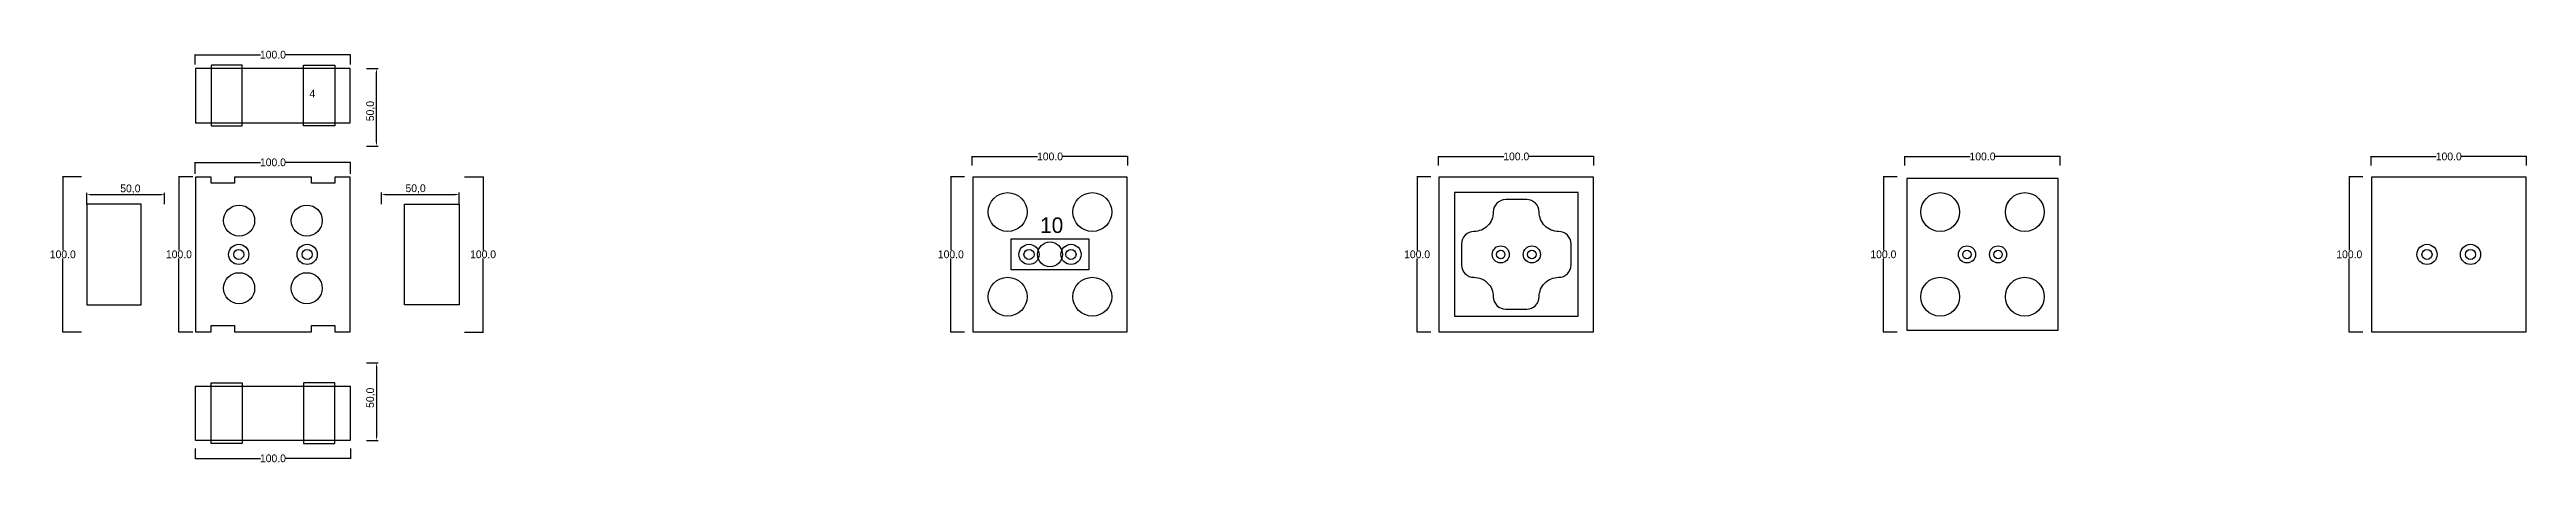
# Model space of a CAD drawing. Header units: millimetres. Extents: x 487 to 2081, y 246 to 512.
import ezdxf

# ---------------------------------------------------------------- set-up
doc = ezdxf.new("R2010")
doc.units = ezdxf.units.MM
for name, color, linetype in [('TEXT', 7, 'Continuous'), ('볼트 구멍', 7, 'Continuous'), ('치구', 7, 'Continuous'), ('치수', 7, 'Continuous')]:
    doc.layers.add(name, color=color, linetype=linetype)
doc.dimstyles.new('ISO-25', dxfattribs={"dimtxt": 2.5, "dimasz": 2.5, "dimexe": 1.25, "dimexo": 0.625, "dimtad": 1, "dimtxsty": 'Standard', "dimcen": 2.5, "dimadec": 0, "dimazin": 0, "dimtfac": 1, "dimtmove": 0, "dimatfit": 3, "dimfxl": 0, "dimarcsym": 0})
doc.dimstyles.get("Standard").update_dxf_attribs({"dimtxt": 7, "dimasz": 0.18, "dimexe": 0.18, "dimexo": 0.0625, "dimgap": 0.09, "dimtad": 0, "dimtih": 1, "dimtoh": 1, "dimdec": 1, "dimzin": 0, "dimdsep": 46, "dimtxsty": 'Standard', "dimcen": 0.09, "dimadec": 0, "dimazin": 0, "dimtfac": 1, "dimtdec": 1, "dimtofl": 0, "dimtmove": 0, "dimatfit": 3, "dimfxl": 0, "dimtolj": 1, "dimtzin": 0, "dimarcsym": 0})

# ---------------------------------------------------------------- blocks, each defined once
blk = doc.blocks.new('*D20')
at = {"layer": 'Defpoints', "color": 0}
for p in [(1380.8, 437.6), (1480.8, 443.5), (1480.8, 437.6)]:
    blk.add_point(p, dxfattribs=at)
at = {"layer": '치수', "color": 0, "lineweight": -2}
for p, q in [((1380.8, 437.6), (1380.8, 443.6)), ((1381, 443.5), (1422.8, 443.5)), ((1480.6, 443.5), (1438.8, 443.5)), ((1480.8, 437.6), (1480.8, 443.6))]:
    blk.add_line(p, q, dxfattribs=at)
at = {"layer": '치수', "color": 0}
for points in [[(1381, 443.5), (1381, 443.4), (1380.8, 443.5)], [(1480.6, 443.5), (1480.6, 443.4), (1480.8, 443.5)]]:
    blk.add_solid(points, dxfattribs=at)
at = {"layer": '치수', "color": 0, "insert": (1430.8, 443.5), "char_height": 5, "attachment_point": 5}
blk.add_mtext('\\A1;100.0', dxfattribs=at)
blk = doc.blocks.new('*D21')
at = {"layer": 'Defpoints', "color": 0}
for p in [(580.8, 255.6), (680.8, 255.6), (680.8, 249.2)]:
    blk.add_point(p, dxfattribs=at)
at = {"layer": '치수', "color": 0, "lineweight": -2}
for p, q in [((580.8, 255.5), (580.8, 249)), ((680.8, 255.5), (680.8, 249)), ((581, 249.2), (622.8, 249.2)), ((680.6, 249.2), (638.8, 249.2))]:
    blk.add_line(p, q, dxfattribs=at)
at = {"layer": '치수', "color": 0}
for points in [[(581, 249.2), (581, 249.2), (580.8, 249.2)], [(680.6, 249.2), (680.6, 249.2), (680.8, 249.2)]]:
    blk.add_solid(points, dxfattribs=at)
at = {"layer": '치수', "color": 0, "insert": (630.8, 249.2), "char_height": 5, "attachment_point": 5}
blk.add_mtext('\\A1;100.0', dxfattribs=at)
blk = doc.blocks.new('*D22')
at = {"layer": 'Defpoints', "color": 0}
for p in [(580.8, 432.3), (680.8, 439.7), (680.8, 432.3)]:
    blk.add_point(p, dxfattribs=at)
at = {"layer": '치수', "color": 0, "lineweight": -2}
for p, q in [((580.8, 432.4), (580.8, 439.9)), ((581, 439.7), (622.8, 439.7)), ((680.6, 439.7), (638.8, 439.7)), ((680.8, 432.4), (680.8, 439.9))]:
    blk.add_line(p, q, dxfattribs=at)
at = {"layer": '치수', "color": 0}
for points in [[(581, 439.7), (581, 439.7), (580.8, 439.7)], [(680.6, 439.7), (680.6, 439.7), (680.8, 439.7)]]:
    blk.add_solid(points, dxfattribs=at)
at = {"layer": '치수', "color": 0, "insert": (630.8, 439.7), "char_height": 5, "attachment_point": 5}
blk.add_mtext('\\A1;100.0', dxfattribs=at)
blk = doc.blocks.new('*D23')
at = {"layer": 'Defpoints', "color": 0}
for p in [(580.8, 502.6), (680.8, 509), (680.8, 502.6)]:
    blk.add_point(p, dxfattribs=at)
at = {"layer": '치수', "color": 0, "lineweight": -2}
for p, q in [((580.8, 502.7), (580.8, 509.2)), ((581, 509), (622.8, 509)), ((680.6, 509), (638.8, 509)), ((680.8, 502.7), (680.8, 509.2))]:
    blk.add_line(p, q, dxfattribs=at)
at = {"layer": '치수', "color": 0}
for points in [[(581, 509.1), (581, 509), (580.8, 509)], [(680.6, 509.1), (680.6, 509), (680.8, 509)]]:
    blk.add_solid(points, dxfattribs=at)
at = {"layer": '치수', "color": 0, "insert": (630.8, 509), "char_height": 5, "attachment_point": 5}
blk.add_mtext('\\A1;100.0', dxfattribs=at)
blk = doc.blocks.new('*D24')
at = {"layer": 'Defpoints', "color": 0}
for p in [(511.1, 418.9), (511.1, 412.3), (561.1, 412.2)]:
    blk.add_point(p, dxfattribs=at)
at = {"layer": '치수', "color": 0, "lineweight": -2}
for p, q in [((511.1, 412.9), (511.1, 420.2)), ((558.6, 418.9), (513.6, 418.9)), ((561.1, 412.8), (561.1, 420.2))]:
    blk.add_line(p, q, dxfattribs=at)
at = {"layer": '치수', "color": 0}
for points in [[(513.6, 419.4), (513.6, 418.5), (511.1, 418.9)], [(558.6, 419.4), (558.6, 418.5), (561.1, 418.9)]]:
    blk.add_solid(points, dxfattribs=at)
at = {"layer": '치수', "color": 0, "insert": (539.1, 422.5), "char_height": 5, "attachment_point": 5}
blk.add_mtext('50,0', dxfattribs=at)
blk = doc.blocks.new('*D25')
at = {"layer": 'Defpoints', "color": 0}
for p in [(579.3, 430.5), (570.3, 330.5), (579.3, 330.5)]:
    blk.add_point(p, dxfattribs=at)
at = {"layer": '치수', "color": 0, "lineweight": -2}
for p, q in [((579.3, 430.5), (570.1, 430.5)), ((570.3, 430.3), (570.3, 383.1)), ((570.3, 330.7), (570.3, 377.9)), ((579.3, 330.5), (570.1, 330.5))]:
    blk.add_line(p, q, dxfattribs=at)
at = {"layer": '치수', "color": 0}
for points in [[(570.2, 430.3), (570.3, 430.3), (570.3, 430.5)], [(570.2, 330.7), (570.3, 330.7), (570.3, 330.5)]]:
    blk.add_solid(points, dxfattribs=at)
at = {"layer": '치수', "color": 0, "insert": (570.3, 380.5), "char_height": 5, "attachment_point": 5}
blk.add_mtext('\\A1;100.0', dxfattribs=at)
blk = doc.blocks.new('*D26')
at = {"layer": 'Defpoints', "color": 0}
for p in [(507.7, 430.5), (495.6, 330.5), (507.7, 330.5)]:
    blk.add_point(p, dxfattribs=at)
at = {"layer": '치수', "color": 0, "lineweight": -2}
for p, q in [((507.6, 430.5), (495.4, 430.5)), ((495.6, 430.3), (495.6, 383.1)), ((495.6, 330.7), (495.6, 377.9)), ((507.6, 330.5), (495.4, 330.5))]:
    blk.add_line(p, q, dxfattribs=at)
at = {"layer": '치수', "color": 0}
for points in [[(495.6, 430.3), (495.6, 430.3), (495.6, 430.5)], [(495.6, 330.7), (495.6, 330.7), (495.6, 330.5)]]:
    blk.add_solid(points, dxfattribs=at)
at = {"layer": '치수', "color": 0, "insert": (495.6, 380.5), "char_height": 5, "attachment_point": 5}
blk.add_mtext('\\A1;100.0', dxfattribs=at)
blk = doc.blocks.new('*D27')
at = {"layer": 'Defpoints', "color": 0}
for p in [(1075.9, 430.5), (1067, 330.5), (1075.9, 330.5)]:
    blk.add_point(p, dxfattribs=at)
at = {"layer": '치수', "color": 0, "lineweight": -2}
for p, q in [((1075.8, 430.5), (1066.8, 430.5)), ((1067, 430.3), (1067, 383.1)), ((1067, 330.7), (1067, 377.9)), ((1075.8, 330.5), (1066.8, 330.5))]:
    blk.add_line(p, q, dxfattribs=at)
at = {"layer": '치수', "color": 0}
for points in [[(1067, 430.3), (1067, 430.3), (1067, 430.5)], [(1067, 330.7), (1067, 330.7), (1067, 330.5)]]:
    blk.add_solid(points, dxfattribs=at)
at = {"layer": '치수', "color": 0, "insert": (1067, 380.5), "char_height": 5, "attachment_point": 5}
blk.add_mtext('\\A1;100.0', dxfattribs=at)
blk = doc.blocks.new('*D28')
at = {"layer": 'Defpoints', "color": 0}
for p in [(1375.9, 430.5), (1367, 330.5), (1375.9, 330.5)]:
    blk.add_point(p, dxfattribs=at)
at = {"layer": '치수', "color": 0, "lineweight": -2}
for p, q in [((1375.8, 430.5), (1366.8, 430.5)), ((1367, 430.3), (1367, 383.1)), ((1367, 330.7), (1367, 377.9)), ((1375.8, 330.5), (1366.8, 330.5))]:
    blk.add_line(p, q, dxfattribs=at)
at = {"layer": '치수', "color": 0}
for points in [[(1367, 430.3), (1367, 430.3), (1367, 430.5)], [(1367, 330.7), (1367, 330.7), (1367, 330.5)]]:
    blk.add_solid(points, dxfattribs=at)
at = {"layer": '치수', "color": 0, "insert": (1367, 380.5), "char_height": 5, "attachment_point": 5}
blk.add_mtext('\\A1;100.0', dxfattribs=at)
blk = doc.blocks.new('*D29')
at = {"layer": 'Defpoints', "color": 0}
for p in [(750.6, 419), (700.6, 412.3), (750.6, 412.3)]:
    blk.add_point(p, dxfattribs=at)
at = {"layer": '치수', "color": 0, "lineweight": -2}
for p, q in [((700.6, 412.9), (700.6, 420.3)), ((703.1, 419), (748.1, 419)), ((750.6, 412.9), (750.6, 420.3))]:
    blk.add_line(p, q, dxfattribs=at)
at = {"layer": '치수', "color": 0}
for points in [[(703.1, 419.5), (703.1, 418.6), (700.6, 419)], [(748.1, 419.5), (748.1, 418.6), (750.6, 419)]]:
    blk.add_solid(points, dxfattribs=at)
at = {"layer": '치수', "color": 0, "insert": (722.6, 422.6), "char_height": 5, "attachment_point": 5}
blk.add_mtext('50,0', dxfattribs=at)
blk = doc.blocks.new('*D30')
at = {"layer": 'Defpoints', "color": 0}
for p in [(754, 430.5), (754, 330.5), (766, 330.5)]:
    blk.add_point(p, dxfattribs=at)
at = {"layer": '치수', "color": 0, "lineweight": -2}
for p, q in [((754, 430.5), (766.2, 430.5)), ((766, 430.3), (766, 383.1)), ((766, 330.7), (766, 377.9)), ((754, 330.5), (766.2, 330.5))]:
    blk.add_line(p, q, dxfattribs=at)
at = {"layer": '치수', "color": 0}
for points in [[(766, 430.3), (766, 430.3), (766, 430.5)], [(766, 330.7), (766, 330.7), (766, 330.5)]]:
    blk.add_solid(points, dxfattribs=at)
at = {"layer": '치수', "color": 0, "insert": (766, 380.5), "char_height": 5, "attachment_point": 5}
blk.add_mtext('\\A1;100.0', dxfattribs=at)
blk = doc.blocks.new('*D31')
at = {"layer": 'Defpoints', "color": 0}
for p in [(690.5, 310.7), (690.5, 260.7), (697.4, 260.7)]:
    blk.add_point(p, dxfattribs=at)
at = {"layer": '치수', "color": 0, "lineweight": -2}
for p, q in [((691.1, 310.7), (698.6, 310.7)), ((697.4, 308.2), (697.4, 263.2)), ((691.1, 260.7), (698.6, 260.7))]:
    blk.add_line(p, q, dxfattribs=at)
at = {"layer": '치수', "color": 0}
for points in [[(697, 308.2), (697.8, 308.2), (697.4, 310.7)], [(697, 263.2), (697.8, 263.2), (697.4, 260.7)]]:
    blk.add_solid(points, dxfattribs=at)
at = {"layer": '치수', "color": 0, "insert": (693.8, 288.2), "char_height": 5, "attachment_point": 5, "rotation": 90}
blk.add_mtext('50,0', dxfattribs=at)
blk = doc.blocks.new('*D32')
at = {"layer": 'Defpoints', "color": 0}
for p in [(690.5, 500.2), (697.4, 500.2), (690.5, 450.2)]:
    blk.add_point(p, dxfattribs=at)
at = {"layer": '치수', "color": 0, "lineweight": -2}
for p, q in [((691.1, 500.2), (698.6, 500.2)), ((697.4, 452.7), (697.4, 497.7)), ((691.1, 450.2), (698.6, 450.2))]:
    blk.add_line(p, q, dxfattribs=at)
at = {"layer": '치수', "color": 0}
for points in [[(697, 497.7), (697.8, 497.7), (697.4, 500.2)], [(697, 452.7), (697.8, 452.7), (697.4, 450.2)]]:
    blk.add_solid(points, dxfattribs=at)
at = {"layer": '치수', "color": 0, "insert": (693.8, 472.7), "char_height": 5, "attachment_point": 5, "rotation": 90}
blk.add_mtext('50,0', dxfattribs=at)
blk = doc.blocks.new('*D33')
at = {"layer": 'Defpoints', "color": 0}
for p in [(1080.8, 437.6), (1180.8, 443.5), (1180.8, 437.6)]:
    blk.add_point(p, dxfattribs=at)
at = {"layer": '치수', "color": 0, "lineweight": -2}
for p, q in [((1080.8, 437.6), (1080.8, 443.6)), ((1081, 443.5), (1122.8, 443.5)), ((1180.6, 443.5), (1138.8, 443.5)), ((1180.8, 437.6), (1180.8, 443.6))]:
    blk.add_line(p, q, dxfattribs=at)
at = {"layer": '치수', "color": 0}
for points in [[(1081, 443.5), (1081, 443.4), (1080.8, 443.5)], [(1180.6, 443.5), (1180.6, 443.4), (1180.8, 443.5)]]:
    blk.add_solid(points, dxfattribs=at)
at = {"layer": '치수', "color": 0, "insert": (1130.8, 443.5), "char_height": 5, "attachment_point": 5}
blk.add_mtext('\\A1;100.0', dxfattribs=at)
blk = doc.blocks.new('*D34')
at = {"layer": 'Defpoints', "color": 0}
for p in [(1975.7, 430.5), (1966.8, 330.5), (1975.7, 330.5)]:
    blk.add_point(p, dxfattribs=at)
at = {"layer": '치수', "color": 0, "lineweight": -2}
for p, q in [((1975.6, 430.5), (1966.6, 430.5)), ((1966.8, 430.3), (1966.8, 383.1)), ((1966.8, 330.7), (1966.8, 377.9)), ((1975.6, 330.5), (1966.6, 330.5))]:
    blk.add_line(p, q, dxfattribs=at)
at = {"layer": '치수', "color": 0}
for points in [[(1966.7, 430.3), (1966.8, 430.3), (1966.8, 430.5)], [(1966.7, 330.7), (1966.8, 330.7), (1966.8, 330.5)]]:
    blk.add_solid(points, dxfattribs=at)
at = {"layer": '치수', "color": 0, "insert": (1966.8, 380.5), "char_height": 5, "attachment_point": 5}
blk.add_mtext('\\A1;100.0', dxfattribs=at)
blk = doc.blocks.new('*D35')
at = {"layer": 'Defpoints', "color": 0}
for p in [(1675.9, 430.5), (1667, 330.5), (1675.9, 330.5)]:
    blk.add_point(p, dxfattribs=at)
at = {"layer": '치수', "color": 0, "lineweight": -2}
for p, q in [((1675.8, 430.5), (1666.8, 430.5)), ((1667, 430.3), (1667, 383.1)), ((1667, 330.7), (1667, 377.9)), ((1675.8, 330.5), (1666.8, 330.5))]:
    blk.add_line(p, q, dxfattribs=at)
at = {"layer": '치수', "color": 0}
for points in [[(1667, 430.3), (1667, 430.3), (1667, 430.5)], [(1667, 330.7), (1667, 330.7), (1667, 330.5)]]:
    blk.add_solid(points, dxfattribs=at)
at = {"layer": '치수', "color": 0, "insert": (1667, 380.5), "char_height": 5, "attachment_point": 5}
blk.add_mtext('\\A1;100.0', dxfattribs=at)
blk = doc.blocks.new('*D36')
at = {"layer": 'Defpoints', "color": 0}
for p in [(1680.8, 437.6), (1780.8, 443.5), (1780.8, 437.6)]:
    blk.add_point(p, dxfattribs=at)
at = {"layer": '치수', "color": 0, "lineweight": -2}
for p, q in [((1680.8, 437.6), (1680.8, 443.6)), ((1681, 443.5), (1722.8, 443.5)), ((1780.6, 443.5), (1738.8, 443.5)), ((1780.8, 437.6), (1780.8, 443.6))]:
    blk.add_line(p, q, dxfattribs=at)
at = {"layer": '치수', "color": 0}
for points in [[(1681, 443.5), (1681, 443.4), (1680.8, 443.5)], [(1780.6, 443.5), (1780.6, 443.4), (1780.8, 443.5)]]:
    blk.add_solid(points, dxfattribs=at)
at = {"layer": '치수', "color": 0, "insert": (1730.8, 443.5), "char_height": 5, "attachment_point": 5}
blk.add_mtext('\\A1;100.0', dxfattribs=at)
blk = doc.blocks.new('*D37')
at = {"layer": 'Defpoints', "color": 0}
for p in [(1980.8, 437.6), (2080.8, 443.5), (2080.8, 437.6)]:
    blk.add_point(p, dxfattribs=at)
at = {"layer": '치수', "color": 0, "lineweight": -2}
for p, q in [((1980.8, 437.6), (1980.8, 443.6)), ((1981, 443.5), (2022.8, 443.5)), ((2080.6, 443.5), (2038.8, 443.5)), ((2080.8, 437.6), (2080.8, 443.6))]:
    blk.add_line(p, q, dxfattribs=at)
at = {"layer": '치수', "color": 0}
for points in [[(1981, 443.5), (1981, 443.4), (1980.8, 443.5)], [(2080.6, 443.5), (2080.6, 443.4), (2080.8, 443.5)]]:
    blk.add_solid(points, dxfattribs=at)
at = {"layer": '치수', "color": 0, "insert": (2030.8, 443.5), "char_height": 5, "attachment_point": 5}
blk.add_mtext('\\A1;100.0', dxfattribs=at)

msp = doc.modelspace()

# ---------------------------------------------------------------- linework, layer by layer
at = {"layer": '볼트 구멍', "color": 1}
msp.add_lwpolyline([(1105.8, 390.47), (1155.8, 390.47), (1155.8, 370.47), (1105.8, 370.47)], close=True, dxfattribs=at)
at = {"layer": '볼트 구멍', "color": 2}
for centre in [(608.8, 380.47), (652.8, 380.47)]:
    msp.add_circle(centre, 6.5, dxfattribs=at)
at = {"layer": '볼트 구멍', "color": 3}
for centre, radius in [((608.8, 380.47), 3.25), ((652.8, 380.47), 3.25), ((1117.3, 380.47), 3.25), ((1130.8, 380.47), 8), ((1144.3, 380.47), 3.25), ((1420.8, 380.47), 2.75), ((1440.8, 380.47), 2.75), ((1720.8, 380.47), 2.75), ((1740.8, 380.47), 2.75), ((2016.8, 380.47), 3.25), ((2044.8, 380.47), 3.25)]:
    msp.add_circle(centre, radius, dxfattribs=at)
at = {"layer": '볼트 구멍', "color": 6}
for centre, radius in [((1117.3, 380.47), 6.5), ((1144.3, 380.47), 6.5), ((1420.8, 380.47), 5.5), ((1440.8, 380.47), 5.5), ((1720.8, 380.47), 5.5), ((1740.8, 380.47), 5.5), ((2016.8, 380.47), 6.5), ((2044.8, 380.47), 6.5)]:
    msp.add_circle(centre, radius, dxfattribs=at)
at = {"layer": '치구'}
for points in [[(581.05, 465.22), (680.55, 465.22), (680.55, 500.22), (581.05, 500.22)], [(581.05, 330.72), (591.05, 330.72), (591.05, 334.72), (606.05, 334.72), (606.05, 330.72), (655.55, 330.72), (655.55, 334.72), (670.55, 334.72), (670.55, 330.72), (680.55, 330.72), (680.55, 430.22), (670.55, 430.22), (670.55, 426.22), (655.55, 426.22), (655.55, 430.22), (606.05, 430.22), (606.05, 426.22), (591.05, 426.22), (591.05, 430.22), (581.05, 430.22)], [(1081.05, 430.22), (1081.05, 330.72), (1180.55, 330.72), (1180.55, 430.22)], [(1381.05, 430.22), (1381.05, 330.72), (1480.55, 330.72), (1480.55, 430.22)], [(1391.05, 420.22), (1391.05, 340.72), (1470.55, 340.72), (1470.55, 420.22)], [(1682.05, 429.22), (1682.05, 331.72), (1779.55, 331.72), (1779.55, 429.22)], [(1981.05, 430.22), (1981.05, 330.72), (2080.55, 330.72), (2080.55, 430.22)], [(546.05, 412.82), (511.05, 412.82), (511.05, 348.12), (546.05, 348.12)], [(715.55, 412.82), (750.55, 412.82), (750.55, 348.12), (715.55, 348.12)], [(581.05, 295.72), (680.55, 295.72), (680.55, 260.72), (581.05, 260.72)]]:
    msp.add_lwpolyline(points, close=True, dxfattribs=at)
at = {"layer": '치구', "color": 1}
for points in [[(591.05, 463.22), (611.05, 463.22), (611.05, 502.22), (591.05, 502.22)], [(670.55, 463.22), (650.55, 463.22), (650.55, 502.22), (670.55, 502.22)], [(591.05, 297.72), (611.05, 297.72), (611.05, 258.72), (591.05, 258.72)], [(670.55, 297.72), (650.55, 297.72), (650.55, 258.72), (670.55, 258.72)]]:
    msp.add_lwpolyline(points, close=True, dxfattribs=at)
at = {"layer": '치구', "color": 0}
msp.add_lwpolyline([(1395.55, 387.22), (1395.55, 373.72, 0.4142136), (1403.55, 365.72, -0.4142136), (1416.05, 353.22, 0.4142136), (1424.05, 345.22), (1437.55, 345.22, 0.4142136), (1445.55, 353.22, -0.4142136), (1458.05, 365.72, 0.4142136), (1466.05, 373.72), (1466.05, 387.22, 0.4142136), (1458.05, 395.22, -0.4142136), (1445.55, 407.72, 0.4142136), (1437.55, 415.72), (1424.05, 415.72, 0.4142136), (1416.05, 407.72, -0.4142136), (1403.55, 395.22, 0.4142136)], format="xyb", close=True, dxfattribs=at)
for centre, radius in [((1103.55, 407.72), 12.5), ((1158.05, 407.72), 12.5), ((1703.55, 407.72), 12.5), ((1758.05, 407.72), 12.5), ((609.05, 402.22), 10), ((652.55, 402.22), 10), ((609.05, 358.72), 10), ((652.55, 358.72), 10), ((1103.55, 353.22), 12.5), ((1158.05, 353.22), 12.5), ((1703.55, 353.22), 12.5), ((1758.05, 353.22), 12.5)]:
    msp.add_circle(centre, radius, dxfattribs=at)

# ---------------------------------------------------------------- texts
at = {"layer": 'TEXT', "color": 1}
for s, height, p in [('4', 5, (654.36, 481.52)), ('10', 10, (1124.44, 394.27))]:
    msp.add_text(s, height=height, dxfattribs=at).set_placement(p)

# ---------------------------------------------------------------- dimensions: what is measured, and where the dimension line sits
at = {"layer": '치수', "color": 4}
for base, p1, p2, dimstyle, override, picture, middle in [((680.8, 509.04), (580.8, 502.65), (680.8, 502.65), 'Standard', {"dimtxt": 5}, '*D23', (630.8, 509.04)), ((750.55, 419.05), (700.55, 412.27), (750.55, 412.27), 'ISO-25', {"dimtxt": 5, "dimdec": 1, "dimzin": 0, "dimtdec": 1}, '*D29', (722.55, 419.05)), ((680.8, 249.21), (580.8, 255.61), (680.8, 255.61), 'Standard', {"dimtxt": 5}, '*D21', (630.8, 249.21))]:
    dim = msp.add_linear_dim(base=base, p1=p1, p2=p2, dimstyle=dimstyle, override=override, dxfattribs=at)
    dim.commit()
    dim.dimension.update_dxf_attribs({"geometry": picture, "text_midpoint": middle, "dimtype": 160})
for base, p1, p2, angle, picture, middle in [((697.38, 500.22), (690.48, 450.22), (690.48, 500.22), 90, '*D32', (697.38, 472.72)), ((511.05, 418.95), (561.05, 412.17), (511.05, 412.27), 180, '*D24', (539.05, 418.95)), ((697.38, 260.72), (690.48, 310.72), (690.48, 260.72), 270, '*D31', (697.38, 288.22))]:
    dim = msp.add_linear_dim(base=base, p1=p1, p2=p2, angle=angle, dimstyle='ISO-25', override={"dimtxt": 5, "dimdec": 1, "dimzin": 0, "dimtdec": 1}, dxfattribs=at)
    dim.commit()
    dim.dimension.update_dxf_attribs({"geometry": picture, "text_midpoint": middle, "dimtype": 160})
for base, p1, p2, picture, middle in [((1180.8, 443.46), (1080.8, 437.58), (1180.8, 437.58), '*D33', (1130.8, 443.46)), ((1480.8, 443.46), (1380.8, 437.58), (1480.8, 437.58), '*D20', (1430.8, 443.46)), ((1780.8, 443.46), (1680.8, 437.58), (1780.8, 437.58), '*D36', (1730.8, 443.46)), ((2080.8, 443.46), (1980.8, 437.58), (2080.8, 437.58), '*D37', (2030.8, 443.46)), ((680.8, 439.69), (580.8, 432.3), (680.8, 432.3), '*D22', (630.8, 439.69))]:
    dim = msp.add_linear_dim(base=base, p1=p1, p2=p2, dimstyle='Standard', override={"dimtxt": 5}, dxfattribs=at)
    dim.commit()
    dim.dimension.update_dxf_attribs({"geometry": picture, "text_midpoint": middle})
for base, p1, p2, picture, middle in [((495.58, 330.47), (507.65, 430.47), (507.65, 330.47), '*D26', (495.58, 380.47)), ((570.27, 330.47), (579.34, 430.47), (579.34, 330.47), '*D25', (570.27, 380.47)), ((766.02, 330.47), (753.95, 430.47), (753.95, 330.47), '*D30', (766.02, 380.47)), ((1067.01, 330.47), (1075.91, 430.47), (1075.91, 330.47), '*D27', (1067.01, 380.47)), ((1367.01, 330.47), (1375.91, 430.47), (1375.91, 330.47), '*D28', (1367.01, 380.47)), ((1667.01, 330.47), (1675.91, 430.47), (1675.91, 330.47), '*D35', (1667.01, 380.47)), ((1966.76, 330.47), (1975.66, 430.47), (1975.66, 330.47), '*D34', (1966.76, 380.47))]:
    dim = msp.add_linear_dim(base=base, p1=p1, p2=p2, angle=90, dimstyle='Standard', override={"dimtxt": 5}, dxfattribs=at)
    dim.commit()
    dim.dimension.update_dxf_attribs({"geometry": picture, "text_midpoint": middle})

doc.saveas('drawing.dxf')
